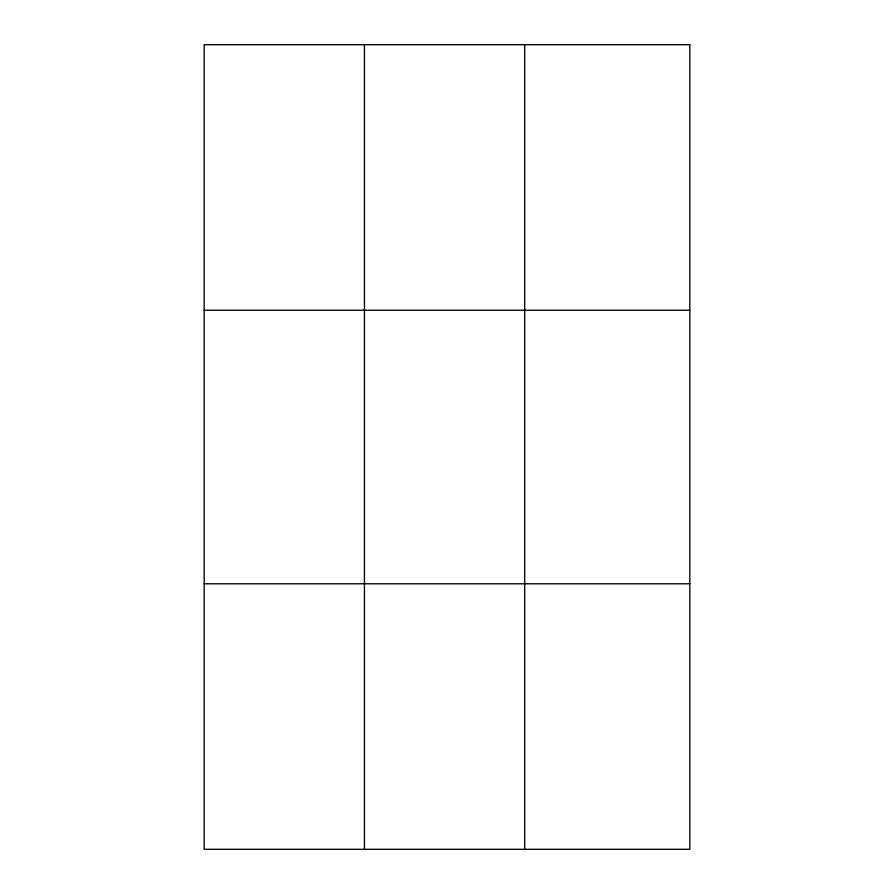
<?xml version="1.0" encoding="UTF-8"?>
<svg xmlns="http://www.w3.org/2000/svg" width="894" height="894" viewBox="0 0 894 894"><rect width="100%" height="100%" fill="white"/><g stroke="black" fill="none" stroke-linecap="round" stroke-linejoin="round"><path stroke-width="1.34" d="M364.439 44.7L364.439 849.3M524.7 44.7L524.7 849.3M204.178 310.218L689.822 310.218M204.178 583.782L689.822 583.782M689.822 44.7L204.178 44.7L204.178 849.3L689.822 849.3L689.822 44.7"/></g></svg>
